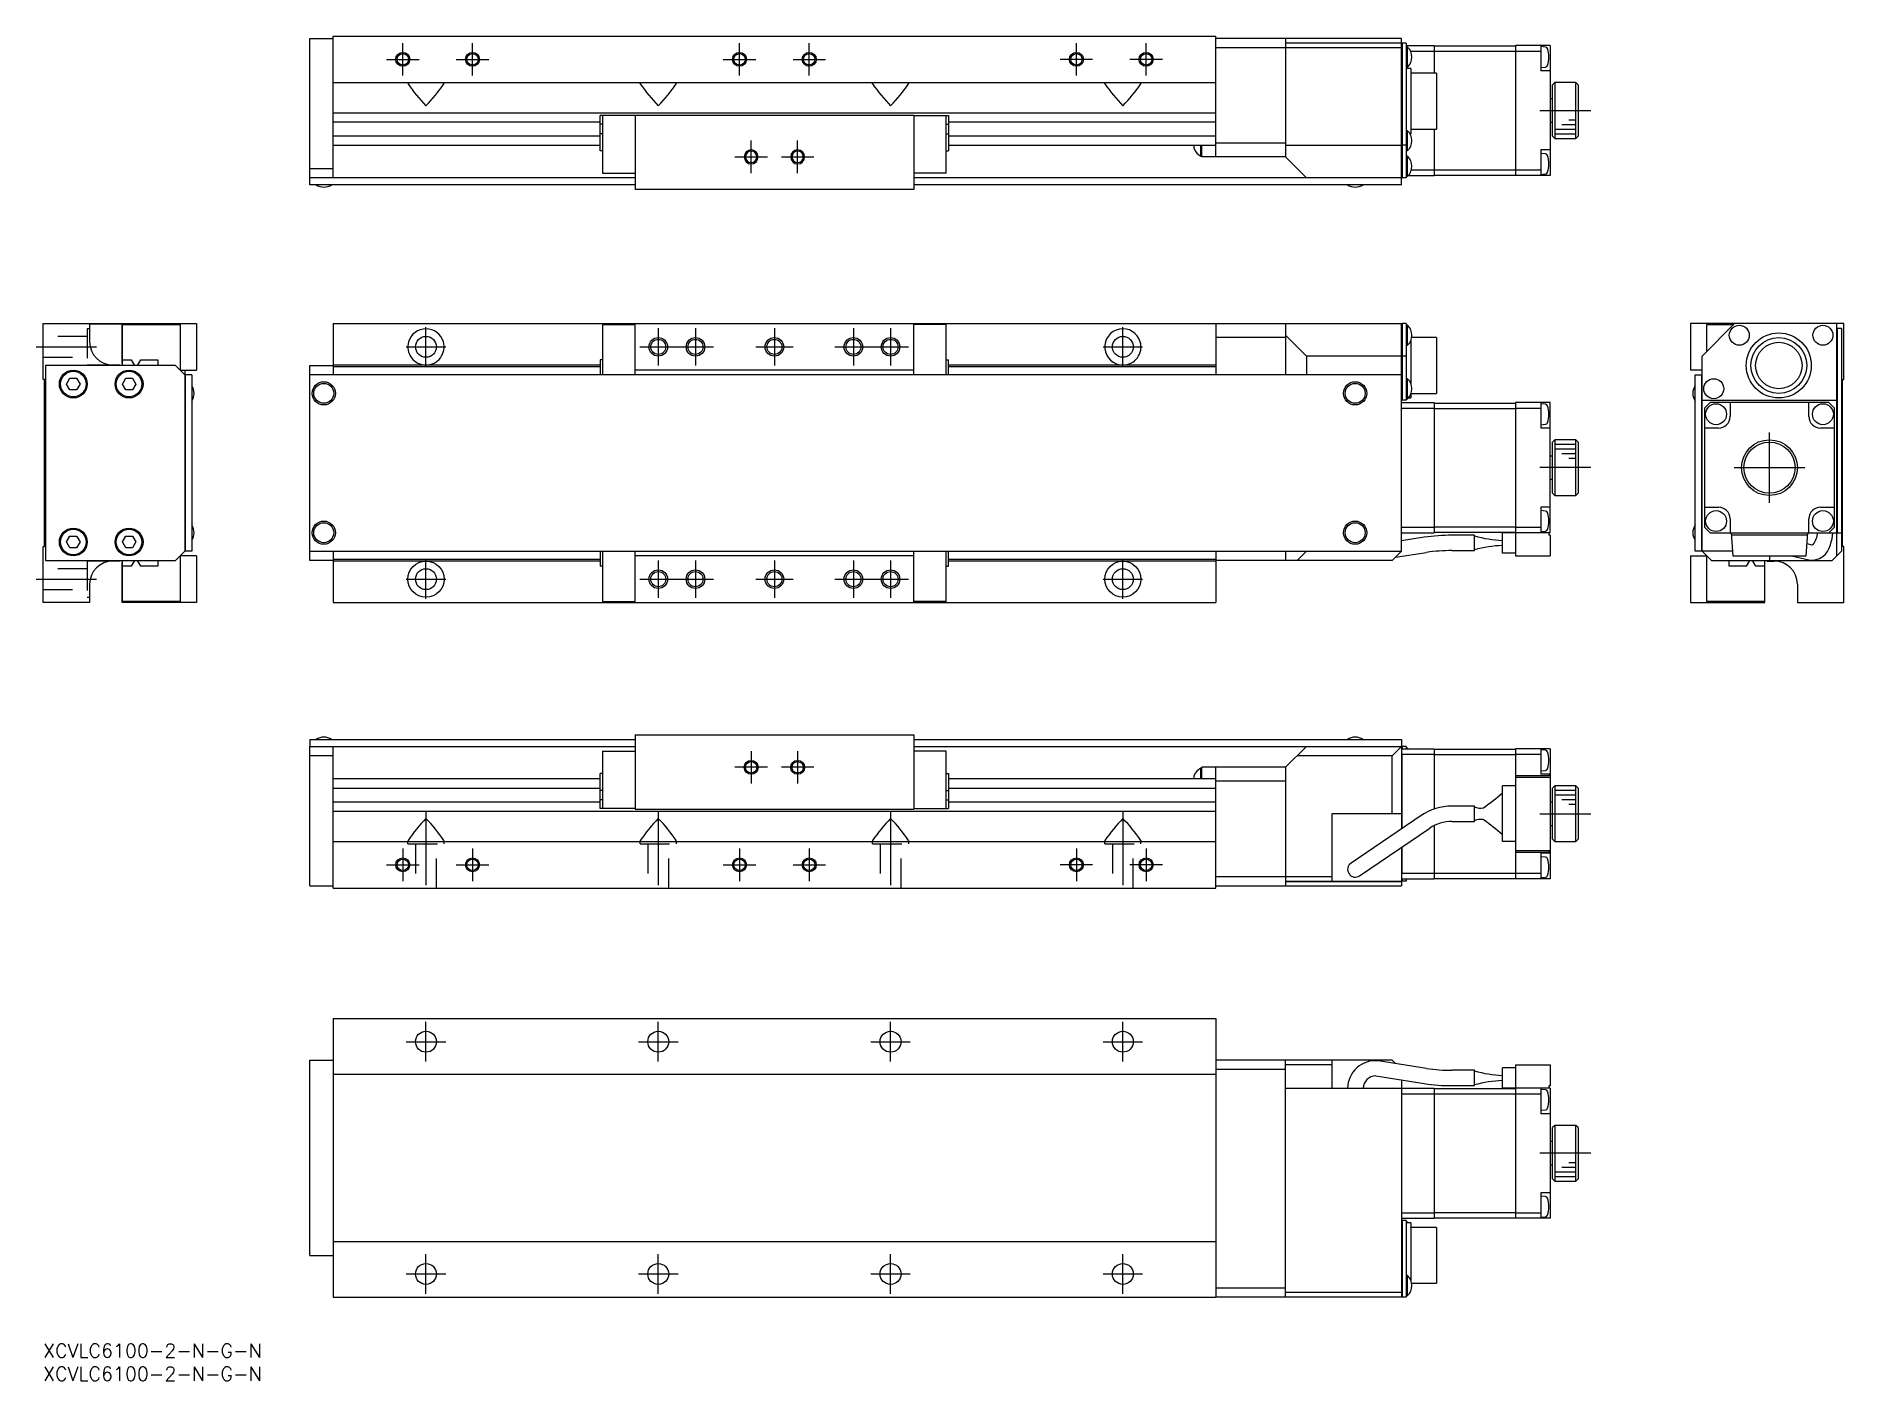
# Model space of a CAD drawing. Extents: x -2 to 388, y -8 to 281.
import ezdxf

# ---------------------------------------------------------------- set-up
doc = ezdxf.new("R2010")
doc.units = 0
doc.header["$LTSCALE"] = 0.5
doc.linetypes.add('CENTER', pattern=[50.8, 31.75, -6.35, 6.35, -6.35])
doc.linetypes.add('DASHED', pattern=[19.05, 12.7, -6.35])
for name, color, linetype in [('MSM_CENTER', 1, 'CENTER'), ('MSM_CONTINUOUS', 7, 'CONTINUOUS'), ('MSM_DASHED', 4, 'DASHED'), ('MSM_NARROW', 5, 'CONTINUOUS'), ('MSM_PART_NUMBER', 7, 'CONTINUOUS')]:
    doc.layers.add(name, color=color, linetype=linetype)
doc.styles.get("Standard").update_dxf_attribs({"font": 'txt.shx', "height": 3, "bigfont": 'bigfont.shx'})

# ---------------------------------------------------------------- blocks, each defined once
blk = doc.blocks.new('*U2')
at = {"layer": 'MSM_PART_NUMBER'}
blk.add_text('XCVLC6100-2-N-G-N', height=3, dxfattribs=at).set_placement((0, -3))
blk = doc.blocks.new('*U3')
at = {"layer": 'MSM_PART_NUMBER'}
blk.add_text('XCVLC6100-2-N-G-N', height=3, dxfattribs=at).set_placement((0, -8))

msp = doc.modelspace()

# ---------------------------------------------------------------- linework, layer by layer
at = {"layer": 'MSM_CENTER'}
for p, q in [((73.91, 276.46), (80.91, 276.46)), ((77.41, 272.96), (77.41, 279.96)), ((88.91, 276.46), (95.91, 276.46)), ((92.41, 272.96), (92.41, 279.96)), ((146.41, 276.46), (153.41, 276.46)), ((149.91, 272.96), (149.91, 279.96)), ((161.41, 276.46), (168.41, 276.46)), ((164.91, 272.96), (164.91, 279.96)), ((225.91, 276.46), (218.91, 276.46)), ((222.41, 272.96), (222.41, 279.96)), ((240.91, 276.46), (233.91, 276.46)), ((237.41, 272.96), (237.41, 279.96)), ((322.19, 265.46), (333.14, 265.46)), ((152.41, 251.96), (152.41, 258.96)), ((162.41, 251.96), (162.41, 258.96)), ((148.91, 255.46), (155.91, 255.46)), ((158.91, 255.46), (165.91, 255.46)), ((82.41, 210.32), (82.41, 218.82)), ((132.41, 218.57), (132.41, 210.57)), ((140.41, 218.57), (140.41, 210.57)), ((157.41, 218.57), (157.41, 210.57)), ((174.41, 218.57), (174.41, 210.57)), ((182.41, 218.57), (182.41, 210.57)), ((232.41, 210.32), (232.41, 218.82)), ((-1.5, 214.57), (11.5, 214.57)), ((78.16, 214.57), (86.66, 214.57)), ((128.41, 214.57), (144.41, 214.57)), ((153.41, 214.57), (161.41, 214.57)), ((170.41, 214.57), (186.41, 214.57)), ((228.16, 214.57), (236.66, 214.57)), ((371.6, 180.97), (371.6, 196.17)), ((333.14, 188.57), (322.19, 188.57)), ((364, 188.57), (379.2, 188.57)), ((82.41, 160.32), (82.41, 168.82)), ((132.41, 168.57), (132.41, 160.57)), ((140.41, 168.57), (140.41, 160.57)), ((157.41, 168.57), (157.41, 160.57)), ((174.41, 168.57), (174.41, 160.57)), ((182.41, 168.57), (182.41, 160.57)), ((232.41, 160.32), (232.41, 168.82)), ((-1.5, 164.57), (11.5, 164.57)), ((78.16, 164.57), (86.66, 164.57)), ((128.41, 164.57), (144.41, 164.57)), ((153.41, 164.57), (161.41, 164.57)), ((170.41, 164.57), (186.41, 164.57)), ((228.16, 164.57), (236.66, 164.57)), ((152.41, 127.57), (152.41, 120.57)), ((162.41, 127.57), (162.41, 120.57)), ((155.91, 124.07), (148.91, 124.07)), ((165.91, 124.07), (158.91, 124.07)), ((82.41, 114.57), (82.41, 96.07)), ((132.41, 114.57), (132.41, 96.07)), ((182.41, 114.57), (182.41, 96.07)), ((232.41, 114.57), (232.41, 96.07)), ((322.19, 114.07), (333.14, 114.07)), ((77.41, 106.57), (77.41, 99.57)), ((92.41, 106.57), (92.41, 99.57)), ((149.91, 106.57), (149.91, 99.57)), ((164.91, 106.57), (164.91, 99.57)), ((222.41, 106.57), (222.41, 99.57)), ((237.41, 106.57), (237.41, 99.57)), ((73.91, 103.07), (80.91, 103.07)), ((88.91, 103.07), (95.91, 103.07)), ((146.41, 103.07), (153.41, 103.07)), ((161.41, 103.07), (168.41, 103.07)), ((225.91, 103.07), (218.91, 103.07)), ((240.91, 103.07), (233.91, 103.07)), ((82.41, 60.75), (82.41, 69.25)), ((132.41, 60.75), (132.41, 69.25)), ((182.41, 60.75), (182.41, 69.25)), ((232.41, 60.75), (232.41, 69.25)), ((78.16, 65), (86.66, 65)), ((128.16, 65), (136.66, 65)), ((178.16, 65), (186.66, 65)), ((228.16, 65), (236.66, 65)), ((333.14, 41), (322.19, 41)), ((82.41, 10.75), (82.41, 19.25)), ((132.41, 10.75), (132.41, 19.25)), ((182.41, 10.75), (182.41, 19.25)), ((232.41, 10.75), (232.41, 19.25)), ((78.16, 15), (86.66, 15)), ((128.16, 15), (136.66, 15)), ((178.16, 15), (186.66, 15)), ((228.16, 15), (236.66, 15))]:
    msp.add_line(p, q, dxfattribs=at)
at = {"layer": 'MSM_CONTINUOUS'}
for p, q in [((57.41, 280.96), (62.41, 280.96)), ((57.41, 250.96), (57.41, 280.96)), ((62.41, 281.46), (252.41, 281.46)), ((62.41, 250.96), (62.41, 281.46)), ((252.41, 255.46), (252.41, 281.46)), ((292.41, 280.96), (252.41, 280.96)), ((267.41, 280.96), (267.41, 255.46)), ((292.41, 280.06), (292.41, 280.96)), ((292.41, 278.96), (252.41, 278.96)), ((292.41, 279.96), (267.41, 279.96)), ((292.41, 280.06), (292.31, 279.96)), ((292.51, 279.96), (292.41, 279.86)), ((292.41, 250.96), (292.41, 279.96)), ((293.41, 279.96), (292.51, 279.96)), ((292.51, 279.96), (292.51, 250.96)), ((293.41, 279.96), (293.41, 250.96)), ((293.41, 279.46), (299.41, 279.46)), ((293.7, 279.11), (293.41, 279.11)), ((293.7, 274.81), (293.7, 279.11)), ((294.32, 278.26), (299.41, 278.26)), ((299.41, 279.46), (299.41, 273.46)), ((299.41, 279.36), (316.91, 279.36)), ((299.41, 278.21), (316.91, 278.21)), ((324.41, 279.46), (316.91, 279.46)), ((316.91, 279.46), (316.91, 251.46)), ((316.91, 278.26), (322.41, 278.26)), ((322.41, 279.46), (322.41, 273.96)), ((323.4, 279.12), (322.41, 279.21)), ((324.41, 279.46), (324.41, 251.46)), ((293.41, 274.81), (293.7, 274.81)), ((294.41, 274.46), (293.41, 274.46)), ((294.41, 274.46), (294.41, 260.46)), ((299.91, 273.46), (294.41, 273.46)), ((299.91, 273.46), (299.91, 261.46)), ((322.41, 274.71), (323.4, 274.79)), ((324.41, 273.96), (322.41, 273.96)), ((62.41, 271.46), (252.41, 271.46)), ((78.67, 271.46), (78.51, 271.33)), ((78.54, 271.2), (78.51, 271.33)), ((86.15, 271.46), (86.31, 271.33)), ((86.28, 271.2), (86.31, 271.33)), ((128.67, 271.46), (128.51, 271.33)), ((128.54, 271.2), (128.51, 271.33)), ((136.15, 271.46), (136.31, 271.33)), ((136.28, 271.2), (136.31, 271.33)), ((178.67, 271.46), (178.51, 271.33)), ((178.54, 271.2), (178.51, 271.33)), ((186.15, 271.46), (186.31, 271.33)), ((186.28, 271.2), (186.31, 271.33)), ((228.67, 271.46), (228.51, 271.33)), ((228.54, 271.2), (228.51, 271.33)), ((236.15, 271.46), (236.31, 271.33)), ((236.28, 271.2), (236.31, 271.33)), ((325.41, 271.46), (324.91, 270.96)), ((324.91, 259.96), (324.91, 270.96)), ((329.91, 271.46), (325.41, 271.46)), ((325.41, 271.46), (325.41, 259.46)), ((330.41, 270.96), (329.91, 271.46)), ((329.91, 259.46), (329.91, 271.46)), ((330.41, 270.96), (330.41, 259.96)), ((62.41, 264.96), (252.41, 264.96)), ((324.91, 267.96), (324.41, 267.96)), ((62.41, 262.99), (119.91, 262.99)), ((119.91, 256.76), (119.91, 264.36)), ((127.41, 264.36), (119.91, 264.36)), ((120.41, 262.48), (119.91, 262.48)), ((120.41, 264.36), (120.41, 251.96)), ((127.41, 264.46), (127.41, 248.46)), ((127.41, 264.46), (187.41, 264.46)), ((187.41, 264.46), (187.41, 248.46)), ((187.41, 264.36), (194.91, 264.36)), ((194.41, 251.96), (194.41, 264.36)), ((194.41, 262.48), (194.91, 262.48)), ((194.91, 264.36), (194.91, 256.76)), ((194.91, 262.99), (252.41, 262.99)), ((293.7, 261.11), (293.41, 261.11)), ((293.7, 256.81), (293.7, 261.11)), ((294.41, 261.46), (299.91, 261.46)), ((299.41, 261.46), (299.41, 251.46)), ((324.41, 262.96), (324.91, 262.96)), ((119.91, 259.92), (62.41, 259.92)), ((62.41, 257.96), (119.91, 257.96)), ((120.41, 260.43), (119.91, 260.43)), ((194.41, 260.43), (194.91, 260.43)), ((252.41, 259.92), (194.91, 259.92)), ((194.91, 257.96), (252.41, 257.96)), ((247.76, 257.24), (247.76, 257.96)), ((249.21, 255.61), (249.21, 257.96)), ((249.41, 255.46), (249.41, 257.96)), ((252.41, 258.46), (267.41, 258.46)), ((267.41, 257.96), (292.41, 257.96)), ((292.41, 258), (292.51, 257.96)), ((293.41, 257.96), (292.51, 257.96)), ((294.21, 260.46), (294.41, 260.46)), ((324.41, 256.96), (322.41, 256.96)), ((322.41, 256.96), (322.41, 251.46)), ((324.91, 259.96), (325.41, 259.46)), ((325.41, 259.46), (329.91, 259.46)), ((329.91, 259.46), (330.41, 259.96)), ((57.41, 252.96), (62.41, 252.96)), ((120.41, 256.76), (119.91, 256.76)), ((194.41, 256.76), (194.91, 256.76)), ((249.21, 255.61), (249.41, 255.61)), ((267.41, 255.46), (249.41, 255.46)), ((267.41, 255.46), (271.91, 250.96)), ((293.41, 256.81), (293.7, 256.81)), ((293.7, 255.61), (293.41, 255.61)), ((293.7, 251.31), (293.7, 255.61)), ((323.4, 256.12), (322.41, 256.21)), ((57.51, 250.96), (57.41, 250.86)), ((127.41, 250.96), (57.41, 250.96)), ((57.41, 249.46), (57.41, 250.86)), ((127.41, 249.46), (57.41, 249.46)), ((120.41, 251.96), (127.41, 251.96)), ((194.41, 251.96), (187.41, 251.96)), ((292.41, 250.96), (187.41, 250.96)), ((292.41, 249.46), (187.41, 249.46)), ((292.41, 250.86), (292.31, 250.96)), ((292.41, 251.06), (292.51, 250.96)), ((292.41, 249.46), (292.41, 250.86)), ((293.41, 250.96), (292.51, 250.96)), ((293.41, 251.31), (293.7, 251.31)), ((293.85, 251.46), (299.41, 251.46)), ((294.5, 252.66), (299.41, 252.66)), ((299.41, 252.7), (316.91, 252.7)), ((299.41, 251.56), (316.91, 251.56)), ((316.91, 252.66), (322.41, 252.66)), ((324.41, 251.46), (316.91, 251.46)), ((322.41, 251.71), (323.4, 251.79)), ((187.41, 248.46), (127.41, 248.46)), ((0, 207.57), (0, 219.57)), ((0, 219.57), (33, 219.57)), ((10, 219.57), (10, 215.67)), ((17, 219.47), (10, 219.47)), ((17, 210.97), (17, 219.57)), ((17.1, 219.37), (29.5, 219.37)), ((17.1, 210.57), (17.1, 219.37)), ((29.5, 219.37), (29.5, 209.57)), ((33, 219.57), (33, 209.57)), ((62.41, 219.57), (292.41, 219.57)), ((62.41, 219.57), (62.41, 208.57)), ((120.41, 219.37), (120.41, 208.57)), ((120.41, 219.37), (127.41, 219.37)), ((127.41, 208.57), (127.41, 219.57)), ((187.41, 208.57), (187.41, 219.57)), ((194.41, 219.37), (187.41, 219.37)), ((194.41, 208.57), (194.41, 219.37)), ((252.41, 219.57), (252.41, 208.57)), ((267.41, 219.57), (267.41, 208.57)), ((292.41, 219.47), (292.51, 219.57)), ((292.41, 170.57), (292.41, 219.57)), ((293.41, 219.57), (292.51, 219.57)), ((292.51, 219.57), (292.51, 203.07)), ((293.41, 219.57), (293.41, 203.07)), ((293.7, 219.22), (293.41, 219.22)), ((293.7, 214.92), (293.7, 219.22)), ((354.6, 219.57), (354.6, 209.57)), ((387.6, 219.57), (354.6, 219.57)), ((364.1, 219.57), (357.1, 212.57)), ((358.1, 219.37), (363.9, 219.37)), ((358.1, 213.57), (358.1, 219.37)), ((386.1, 169.57), (386.1, 219.57)), ((386.1, 218.57), (387.1, 218.57)), ((386.2, 218.57), (386.2, 174.57)), ((387.1, 218.57), (387.1, 170.57)), ((387.6, 207.57), (387.6, 219.57)), ((267.41, 216.57), (252.41, 216.57)), ((267.41, 217.07), (271.91, 212.57)), ((293.41, 214.92), (293.7, 214.92)), ((294.41, 216), (294.41, 206.65)), ((299.91, 216.57), (294.57, 216.57)), ((299.91, 216.57), (299.91, 204.57)), ((28.5, 210.57), (0.5, 210.57)), ((0.5, 210.57), (0.5, 168.57)), ((15, 210.67), (16.5, 210.67)), ((16.5, 210.57), (16.5, 210.67)), ((17.1, 210.97), (17, 210.97)), ((17.1, 211.77), (18.98, 211.77)), ((18.98, 211.77), (19.66, 210.58)), ((20.34, 210.58), (21.02, 211.77)), ((21.02, 211.77), (24.7, 211.77)), ((24.7, 211.77), (24.7, 210.57)), ((30.5, 208.57), (28.5, 210.57)), ((57.41, 210.57), (62.41, 210.57)), ((57.41, 168.57), (57.41, 210.57)), ((62.41, 210.67), (119.91, 210.67)), ((62.41, 210.37), (119.91, 210.37)), ((120.41, 211.77), (119.91, 211.77)), ((119.91, 211.77), (119.91, 208.57)), ((194.41, 211.77), (194.91, 211.77)), ((194.91, 208.57), (194.91, 211.77)), ((194.91, 210.67), (252.41, 210.67)), ((194.91, 210.37), (252.41, 210.37)), ((271.91, 212.57), (271.91, 208.57)), ((292.41, 212.57), (271.91, 212.57)), ((292.41, 212.53), (292.51, 212.57)), ((293.41, 212.57), (292.51, 212.57)), ((357.1, 170.57), (357.1, 212.57)), ((0.3, 207.57), (0, 207.57)), ((0.3, 171.57), (0.3, 207.57)), ((5.06, 206.57), (5.78, 207.82)), ((5.78, 205.32), (5.06, 206.57)), ((5.78, 207.82), (7.22, 207.82)), ((7.22, 207.82), (7.94, 206.57)), ((7.94, 206.57), (7.22, 205.32)), ((17.06, 206.57), (17.78, 207.82)), ((17.78, 205.32), (17.06, 206.57)), ((17.78, 207.82), (19.22, 207.82)), ((19.22, 207.82), (19.94, 206.57)), ((19.94, 206.57), (19.22, 205.32)), ((29.7, 209.57), (33, 209.57)), ((29.7, 209.37), (29.7, 209.57)), ((30.5, 209.57), (30.5, 170.57)), ((32, 208.57), (30.5, 208.57)), ((30.6, 208.57), (30.6, 170.57)), ((32, 208.57), (32, 170.57)), ((292.41, 208.57), (57.41, 208.57)), ((187.41, 209.57), (127.41, 209.57)), ((293.7, 207.72), (293.41, 207.72)), ((293.7, 203.42), (293.7, 207.72)), ((357.1, 209.57), (354.6, 209.57)), ((355.6, 170.57), (355.6, 208.57)), ((355.6, 208.57), (357.1, 208.57)), ((357, 170.57), (357, 208.57)), ((387.3, 207.57), (387.6, 207.57)), ((387.3, 171.57), (387.3, 207.57)), ((7.22, 205.32), (5.78, 205.32)), ((19.22, 205.32), (17.78, 205.32)), ((292.41, 203.17), (292.51, 203.07)), ((292.41, 202.57), (299.41, 202.57)), ((293.41, 203.07), (292.51, 203.07)), ((293.41, 203.42), (293.7, 203.42)), ((293.85, 203.57), (294.41, 203.57)), ((294.41, 204.5), (294.41, 203.57)), ((294.44, 204.57), (299.91, 204.57)), ((299.41, 202.57), (299.41, 174.57)), ((299.41, 202.47), (316.91, 202.47)), ((316.91, 202.57), (316.91, 169.57)), ((324.41, 202.57), (316.91, 202.57)), ((322.41, 202.57), (322.41, 197.07)), ((324.41, 174.57), (324.41, 202.57)), ((357.1, 203.07), (386.1, 203.07)), ((358.8, 202.57), (357.6, 201.37)), ((384.4, 202.57), (358.8, 202.57)), ((363.1, 202.57), (363.1, 199.57)), ((380.1, 199.57), (380.1, 202.57)), ((385.6, 201.37), (384.4, 202.57)), ((292.41, 201.37), (299.41, 201.37)), ((299.41, 201.33), (316.91, 201.33)), ((316.91, 201.37), (322.41, 201.37)), ((323.4, 202.24), (322.41, 202.32)), ((357.6, 201.37), (357.6, 175.77)), ((385.6, 175.77), (385.6, 201.37)), ((322.41, 197.82), (323.4, 197.91)), ((324.41, 197.07), (322.41, 197.07)), ((325.41, 194.57), (324.91, 194.07)), ((325.41, 194.57), (325.41, 182.57)), ((329.91, 194.57), (325.41, 194.57)), ((329.91, 182.57), (329.91, 194.57)), ((330.41, 194.07), (329.91, 194.57)), ((360.6, 197.07), (357.6, 197.07)), ((385.6, 197.07), (382.6, 197.07)), ((324.91, 191.07), (324.41, 191.07)), ((324.91, 183.07), (324.91, 194.07)), ((330.41, 194.07), (330.41, 183.07)), ((324.41, 186.07), (324.91, 186.07)), ((324.91, 183.07), (325.41, 182.57)), ((329.91, 182.57), (330.41, 183.07)), ((324.41, 180.07), (322.41, 180.07)), ((322.41, 180.07), (322.41, 174.57)), ((323.4, 179.24), (322.41, 179.32)), ((325.41, 182.57), (329.91, 182.57)), ((357.6, 180.07), (360.6, 180.07)), ((382.6, 180.07), (385.6, 180.07)), ((292.41, 175.77), (299.41, 175.77)), ((299.41, 175.82), (316.91, 175.82)), ((316.91, 175.77), (322.41, 175.77)), ((357.6, 175.77), (358.8, 174.57)), ((363.1, 177.57), (363.1, 174.57)), ((380.1, 174.57), (380.1, 177.57)), ((384.4, 174.57), (385.6, 175.77)), ((0, 159.57), (0, 171.57)), ((0, 171.57), (0.3, 171.57)), ((5.06, 172.57), (5.78, 173.82)), ((5.78, 171.32), (5.06, 172.57)), ((5.78, 173.82), (7.22, 173.82)), ((7.22, 171.32), (5.78, 171.32)), ((7.22, 173.82), (7.94, 172.57)), ((7.94, 172.57), (7.22, 171.32)), ((17.06, 172.57), (17.78, 173.82)), ((17.78, 171.32), (17.06, 172.57)), ((17.78, 173.82), (19.22, 173.82)), ((19.22, 171.32), (17.78, 171.32)), ((19.22, 173.82), (19.94, 172.57)), ((19.94, 172.57), (19.22, 171.32)), ((292.41, 174.67), (292.51, 174.57)), ((297.28, 173.6), (292.41, 172.83)), ((292.51, 174.57), (299.41, 174.57)), ((299.41, 174.67), (316.91, 174.67)), ((308.11, 174.02), (303.25, 174.02)), ((308.11, 170.72), (308.11, 174.02)), ((314.11, 170.17), (314.11, 174.57)), ((324.41, 174.57), (314.11, 174.57)), ((322.41, 174.82), (323.4, 174.91)), ((324.11, 174.57), (324.11, 174.07)), ((324.41, 174.07), (324.11, 174.07)), ((324.41, 174.07), (324.41, 169.57)), ((358.8, 174.57), (386.1, 174.57)), ((363.35, 174.57), (363.7, 169.57)), ((379.82, 174.07), (363.39, 174.07)), ((379.5, 169.57), (379.85, 174.57)), ((380.81, 171.92), (379.69, 172.18)), ((380.87, 171.96), (380.79, 171.92)), ((380.97, 172.04), (380.87, 171.96)), ((386.2, 174.57), (386.1, 174.67)), ((386.2, 174.57), (387.1, 174.57)), ((387.6, 171.57), (387.3, 171.57)), ((387.6, 159.57), (387.6, 171.57)), ((0.5, 168.57), (28.5, 168.57)), ((16.5, 168.47), (15, 168.47)), ((16.5, 168.47), (16.5, 168.57)), ((17, 159.57), (17, 168.17)), ((17, 168.17), (17.1, 168.17)), ((17.1, 159.77), (17.1, 168.57)), ((18.98, 167.37), (17.1, 167.37)), ((19.66, 168.57), (18.98, 167.37)), ((21.02, 167.37), (20.34, 168.57)), ((24.7, 167.37), (21.02, 167.37)), ((24.7, 168.57), (24.7, 167.37)), ((28.5, 168.57), (30.5, 170.57)), ((29.5, 169.57), (29.5, 159.77)), ((29.7, 169.57), (29.7, 169.77)), ((33, 169.57), (29.7, 169.57)), ((32, 170.57), (30.5, 170.57)), ((33, 169.57), (33, 159.57)), ((57.41, 170.57), (292.41, 170.57)), ((62.41, 168.57), (57.41, 168.57)), ((62.41, 170.57), (62.41, 159.57)), ((119.91, 168.77), (62.41, 168.77)), ((119.91, 168.47), (62.41, 168.47)), ((119.91, 170.57), (119.91, 167.37)), ((120.41, 167.37), (119.91, 167.37)), ((120.41, 170.57), (120.41, 159.77)), ((127.41, 159.57), (127.41, 170.57)), ((187.41, 169.57), (127.41, 169.57)), ((187.41, 159.57), (187.41, 170.57)), ((194.41, 159.77), (194.41, 170.57)), ((194.41, 167.37), (194.91, 167.37)), ((194.91, 167.37), (194.91, 170.57)), ((252.41, 168.77), (194.91, 168.77)), ((252.41, 168.47), (194.91, 168.47)), ((252.41, 170.57), (252.41, 159.57)), ((290.41, 168.57), (252.41, 168.57)), ((267.41, 170.57), (267.41, 168.57)), ((271.91, 170.57), (269.91, 168.57)), ((290.41, 168.57), (292.41, 170.57)), ((291.12, 169.28), (297.8, 170.34)), ((303.25, 170.72), (308.11, 170.72)), ((316.91, 170.17), (314.11, 170.17)), ((316.91, 169.57), (324.41, 169.57)), ((354.6, 169.57), (354.6, 159.57)), ((354.6, 169.57), (357.9, 169.57)), ((363.63, 170.57), (355.6, 170.57)), ((359.1, 168.57), (357.1, 170.57)), ((357.9, 169.57), (357.9, 169.77)), ((358.1, 159.77), (358.1, 169.57)), ((359.1, 168.57), (385.1, 168.57)), ((362.9, 167.37), (362.9, 168.57)), ((366.58, 167.37), (362.9, 167.37)), ((363.7, 169.57), (379.5, 169.57)), ((367.27, 168.57), (366.58, 167.37)), ((368.63, 167.37), (367.94, 168.57)), ((370.5, 167.37), (368.63, 167.37)), ((370.5, 168.57), (370.5, 159.77)), ((370.6, 168.17), (370.5, 168.17)), ((370.6, 159.57), (370.6, 168.17)), ((371.1, 168.47), (371.1, 168.57)), ((371.1, 168.47), (372.6, 168.47)), ((371.6, 169.57), (371.6, 168.57)), ((376.34, 169.57), (380.06, 168.71)), ((380.06, 168.71), (380.07, 168.7)), ((385.1, 168.57), (387.1, 170.57)), ((10, 163.47), (10, 159.57)), ((377.6, 163.47), (377.6, 159.57)), ((10, 159.57), (0, 159.57)), ((33, 159.57), (17, 159.57)), ((29.5, 159.77), (17.1, 159.77)), ((62.41, 159.57), (252.41, 159.57)), ((120.41, 159.77), (127.41, 159.77)), ((194.41, 159.77), (187.41, 159.77)), ((354.6, 159.57), (370.6, 159.57)), ((370.5, 159.77), (358.1, 159.77)), ((377.6, 159.57), (387.6, 159.57)), ((57.41, 130.07), (57.41, 128.67)), ((57.41, 130.07), (127.41, 130.07)), ((57.41, 128.67), (57.51, 128.57)), ((57.41, 128.57), (127.41, 128.57)), ((57.41, 98.57), (57.41, 128.57)), ((62.41, 98.07), (62.41, 128.57)), ((127.41, 131.07), (127.41, 115.07)), ((127.41, 131.07), (187.41, 131.07)), ((187.41, 131.07), (187.41, 115.07)), ((187.41, 130.07), (292.41, 130.07)), ((187.41, 128.57), (292.41, 128.57)), ((271.91, 128.57), (267.41, 124.07)), ((290.41, 126.57), (292.41, 128.57)), ((292.31, 128.57), (292.41, 128.67)), ((292.41, 130.07), (292.41, 128.67)), ((292.41, 128.47), (292.51, 128.57)), ((292.41, 128.57), (292.41, 110.84)), ((292.51, 128.57), (292.51, 128.07)), ((293.41, 128.57), (292.51, 128.57)), ((293.41, 128.57), (293.41, 128.07)), ((62.41, 126.57), (57.41, 126.57)), ((120.41, 127.57), (120.41, 115.17)), ((120.41, 127.57), (127.41, 127.57)), ((194.41, 127.57), (187.41, 127.57)), ((194.41, 115.17), (194.41, 127.57)), ((290.41, 126.57), (269.91, 126.57)), ((290.41, 114.07), (290.41, 126.57)), ((292.41, 128.07), (299.41, 128.07)), ((292.41, 126.97), (292.51, 126.87)), ((292.51, 126.87), (299.41, 126.87)), ((292.51, 110.91), (292.51, 126.87)), ((293.7, 128.22), (293.41, 128.22)), ((293.7, 128.07), (293.7, 128.22)), ((299.41, 128.07), (299.41, 115.08)), ((299.41, 127.97), (316.91, 127.97)), ((299.41, 126.82), (316.91, 126.82)), ((324.41, 128.07), (316.91, 128.07)), ((316.91, 128.07), (316.91, 100.07)), ((316.91, 126.87), (322.41, 126.87)), ((322.41, 128.07), (322.41, 122.57)), ((323.4, 127.73), (322.41, 127.82)), ((324.41, 128.07), (324.41, 100.07)), ((119.91, 121.57), (62.41, 121.57)), ((120.41, 122.77), (119.91, 122.77)), ((119.91, 115.17), (119.91, 122.77)), ((194.41, 122.77), (194.91, 122.77)), ((194.91, 122.77), (194.91, 115.17)), ((252.41, 121.57), (194.91, 121.57)), ((247.76, 121.57), (247.76, 122.29)), ((249.21, 121.57), (249.21, 123.92)), ((249.41, 123.92), (249.21, 123.92)), ((267.41, 124.07), (249.41, 124.07)), ((249.41, 121.57), (249.41, 124.07)), ((252.41, 98.07), (252.41, 124.07)), ((267.41, 121.07), (252.51, 121.07)), ((267.41, 124.07), (267.41, 98.57)), ((316.91, 122.32), (324.11, 122.32)), ((316.91, 121.97), (324.41, 121.97)), ((322.41, 123.32), (323.4, 123.4)), ((324.41, 122.57), (322.41, 122.57)), ((324.11, 122.32), (324.11, 122.28)), ((324.41, 122.28), (324.11, 122.28)), ((62.41, 119.6), (119.91, 119.6)), ((120.41, 119.09), (119.91, 119.09)), ((120.41, 117.04), (119.91, 117.04)), ((194.41, 119.09), (194.91, 119.09)), ((194.41, 117.04), (194.91, 117.04)), ((194.91, 119.6), (252.41, 119.6)), ((314.11, 108.07), (314.11, 120.07)), ((316.91, 120.07), (314.11, 120.07)), ((325.41, 120.07), (324.91, 119.57)), ((324.91, 108.57), (324.91, 119.57)), ((325.41, 120.07), (325.41, 108.07)), ((329.91, 120.07), (325.41, 120.07)), ((329.91, 108.07), (329.91, 120.07)), ((330.41, 119.57), (329.91, 120.07)), ((330.41, 119.57), (330.41, 108.57)), ((119.91, 116.53), (62.41, 116.53)), ((252.41, 114.57), (62.41, 114.57)), ((127.41, 115.17), (119.91, 115.17)), ((127.41, 115.07), (187.41, 115.07)), ((187.41, 115.17), (194.91, 115.17)), ((252.41, 116.53), (194.91, 116.53)), ((277.41, 114.07), (277.41, 99.57)), ((292.41, 114.07), (277.41, 114.07)), ((296.61, 113.69), (281.53, 103.46)), ((308.11, 115.72), (303.25, 115.72)), ((308.11, 112.42), (308.11, 115.72)), ((324.91, 116.57), (324.41, 116.57)), ((283.38, 100.73), (298.46, 110.95)), ((299.41, 111.51), (299.41, 100.07)), ((303.25, 112.42), (308.11, 112.42)), ((309.97, 112.81), (310.06, 112.77)), ((324.41, 111.57), (324.91, 111.57)), ((62.41, 108.07), (252.41, 108.07)), ((78.54, 108.32), (78.51, 108.19)), ((78.67, 108.07), (78.51, 108.19)), ((86.15, 108.07), (86.31, 108.19)), ((86.28, 108.32), (86.31, 108.19)), ((128.54, 108.32), (128.51, 108.19)), ((128.67, 108.07), (128.51, 108.19)), ((136.15, 108.07), (136.31, 108.19)), ((136.28, 108.32), (136.31, 108.19)), ((178.54, 108.32), (178.51, 108.19)), ((178.67, 108.07), (178.51, 108.19)), ((186.15, 108.07), (186.31, 108.19)), ((186.28, 108.32), (186.31, 108.19)), ((228.54, 108.32), (228.51, 108.19)), ((228.67, 108.07), (228.51, 108.19)), ((236.15, 108.07), (236.31, 108.19)), ((236.28, 108.32), (236.31, 108.19)), ((292.41, 106.85), (292.41, 99.57)), ((292.51, 101.27), (292.51, 106.92)), ((316.91, 108.07), (314.11, 108.07)), ((316.91, 106.17), (324.41, 106.17)), ((316.91, 105.82), (324.11, 105.82)), ((324.41, 105.57), (322.41, 105.57)), ((322.41, 105.57), (322.41, 100.07)), ((324.41, 105.85), (324.11, 105.85)), ((324.11, 105.85), (324.11, 105.82)), ((324.91, 108.57), (325.41, 108.07)), ((325.41, 108.07), (329.91, 108.07)), ((329.91, 108.07), (330.41, 108.57)), ((292.51, 101.27), (292.41, 101.17)), ((292.51, 101.27), (299.41, 101.27)), ((299.41, 101.31), (316.91, 101.31)), ((316.91, 101.27), (322.41, 101.27)), ((323.4, 104.73), (322.41, 104.82)), ((57.41, 98.57), (62.41, 98.57)), ((62.41, 98.07), (252.41, 98.07)), ((252.51, 100.57), (252.41, 100.47)), ((252.41, 98.57), (292.41, 98.57)), ((252.51, 100.57), (277.41, 100.57)), ((267.41, 99.57), (292.41, 99.57)), ((267.41, 99.47), (292.41, 99.47)), ((292.41, 99.47), (292.31, 99.57)), ((292.41, 100.07), (299.41, 100.07)), ((292.51, 99.57), (292.41, 99.67)), ((292.41, 99.47), (292.41, 98.57)), ((292.51, 100.07), (292.51, 99.57)), ((293.41, 99.57), (292.51, 99.57)), ((293.41, 100.07), (293.41, 99.57)), ((299.41, 100.17), (316.91, 100.17)), ((324.41, 100.07), (316.91, 100.07)), ((322.41, 100.32), (323.4, 100.4)), ((62.41, 70), (252.41, 70)), ((62.41, 70), (62.41, 10)), ((252.41, 70), (252.41, 10)), ((57.41, 61), (62.41, 61)), ((57.41, 19), (57.41, 61)), ((252.51, 61), (252.41, 60.9)), ((267.41, 59), (252.41, 59)), ((290.41, 61), (252.51, 61)), ((267.41, 10), (267.41, 61)), ((277.41, 60), (267.41, 60)), ((277.41, 61), (277.41, 55)), ((297.8, 59.24), (287.35, 60.89)), ((291.12, 60.29), (290.41, 61)), ((308.11, 58.85), (303.25, 58.85)), ((308.11, 55.55), (308.11, 58.85)), ((314.11, 55), (314.11, 59.4)), ((316.91, 59.4), (314.11, 59.4)), ((316.91, 60), (324.41, 60)), ((316.91, 60), (316.91, 27)), ((324.41, 60), (324.41, 55.5)), ((62.41, 58), (252.41, 58)), ((267.41, 55), (292.41, 55)), ((286.83, 57.63), (297.28, 55.98)), ((292.41, 56.75), (292.41, 10)), ((292.51, 55), (292.41, 54.9)), ((292.51, 55), (299.41, 55)), ((299.41, 55), (299.41, 27)), ((299.41, 54.9), (316.91, 54.9)), ((303.25, 55.55), (308.11, 55.55)), ((324.41, 55), (314.11, 55)), ((322.41, 55), (322.41, 49.5)), ((323.4, 54.66), (322.41, 54.75)), ((324.41, 55.5), (324.11, 55.5)), ((324.11, 55.5), (324.11, 55)), ((324.41, 55), (324.41, 27)), ((292.41, 53.8), (299.41, 53.8)), ((299.41, 53.76), (316.91, 53.76)), ((316.91, 53.8), (322.41, 53.8)), ((322.41, 50.25), (323.4, 50.34)), ((324.41, 49.5), (322.41, 49.5)), ((325.41, 47), (324.91, 46.5)), ((325.41, 47), (325.41, 35)), ((329.91, 47), (325.41, 47)), ((329.91, 35), (329.91, 47)), ((330.41, 46.5), (329.91, 47)), ((324.91, 43.5), (324.41, 43.5)), ((324.91, 35.5), (324.91, 46.5)), ((330.41, 46.5), (330.41, 35.5)), ((324.41, 38.5), (324.91, 38.5)), ((324.91, 35.5), (325.41, 35)), ((329.91, 35), (330.41, 35.5)), ((324.41, 32.5), (322.41, 32.5)), ((322.41, 32.5), (322.41, 27)), ((323.4, 31.66), (322.41, 31.75)), ((325.41, 35), (329.91, 35)), ((292.41, 28.2), (299.41, 28.2)), ((299.41, 28.24), (316.91, 28.24)), ((316.91, 28.2), (322.41, 28.2)), ((322.41, 27.25), (323.4, 27.34)), ((292.41, 27), (299.41, 27)), ((292.51, 26.5), (292.41, 26.4)), ((292.51, 26.5), (292.51, 10)), ((293.41, 26.5), (292.51, 26.5)), ((293.41, 26.5), (293.41, 10)), ((293.7, 26.15), (293.41, 26.15)), ((294.41, 26), (293.41, 26)), ((293.7, 26), (293.7, 26.15)), ((294.41, 26), (294.41, 13.58)), ((299.91, 25), (294.41, 25)), ((299.41, 27.1), (316.91, 27.1)), ((299.91, 25), (299.91, 13)), ((324.41, 27), (316.91, 27)), ((62.41, 22), (252.41, 22)), ((57.41, 19), (62.41, 19)), ((252.41, 12), (267.41, 12)), ((293.7, 14.65), (293.41, 14.65)), ((293.7, 10.35), (293.7, 14.65)), ((294.57, 13), (299.91, 13)), ((62.41, 10), (252.41, 10)), ((252.41, 10.1), (252.51, 10)), ((292.41, 10), (252.51, 10)), ((292.41, 11), (267.41, 11)), ((292.51, 10), (292.41, 10.1)), ((293.41, 10), (292.51, 10)), ((293.41, 10.35), (293.7, 10.35))]:
    msp.add_line(p, q, dxfattribs=at)
for centre, radius in [((77.41, 276.46), 1.23), ((92.41, 276.46), 1.23), ((149.91, 276.46), 1.23), ((164.91, 276.46), 1.23), ((222.41, 276.46), 1.23), ((237.41, 276.46), 1.23), ((365.1, 217.07), 2.15), ((383.1, 217.07), 2.15), ((82.41, 214.57), 2.25), ((132.41, 214.57), 1.62), ((140.41, 214.57), 1.62), ((157.41, 214.57), 1.62), ((174.41, 214.57), 1.62), ((182.41, 214.57), 1.62), ((232.41, 214.57), 2.25), ((373.6, 210.57), 7), ((373.6, 210.57), 6), ((373.6, 210.57), 5), ((6.5, 206.57), 3), ((6.5, 206.57), 2.75), ((18.5, 206.57), 3), ((18.5, 206.57), 2.75), ((60.41, 204.57), 2.5), ((60.41, 204.57), 2.15), ((282.41, 204.57), 2.5), ((282.41, 204.57), 2.15), ((359.6, 205.57), 2.15), ((360.1, 200.07), 2.25), ((383.1, 200.07), 2.25), ((371.6, 188.57), 6), ((371.6, 188.57), 5.5), ((360.1, 177.07), 2.25), ((383.1, 177.07), 2.25), ((6.5, 172.57), 3), ((6.5, 172.57), 2.75), ((18.5, 172.57), 3), ((18.5, 172.57), 2.75), ((60.41, 174.57), 2.5), ((60.41, 174.57), 2.15), ((282.41, 174.57), 2.5), ((282.41, 174.57), 2.15), ((82.41, 164.57), 3.9), ((232.41, 164.57), 3.9), ((82.41, 164.57), 2.25), ((132.41, 164.57), 1.62), ((140.41, 164.57), 1.62), ((157.41, 164.57), 1.62), ((174.41, 164.57), 1.62), ((182.41, 164.57), 1.62), ((232.41, 164.57), 2.25), ((152.41, 124.07), 1.23), ((162.41, 124.07), 1.23), ((77.41, 103.07), 1.23), ((92.41, 103.07), 1.23), ((149.91, 103.07), 1.23), ((164.91, 103.07), 1.23), ((222.41, 103.07), 1.23), ((237.41, 103.07), 1.23), ((82.41, 65), 2.25), ((132.41, 65), 2.25), ((182.41, 65), 2.25), ((232.41, 65), 2.25), ((82.41, 15), 2.25), ((132.41, 15), 2.25), ((182.41, 15), 2.25), ((232.41, 15), 2.25)]:
    msp.add_circle(centre, radius, dxfattribs=at)
at = {"layer": 'MSM_CONTINUOUS', "extrusion": (0, 0, -1)}
for centre in [(-152.41, 255.46), (-162.41, 255.46)]:
    msp.add_circle(centre, 1.23, dxfattribs=at)
at = {"layer": 'MSM_CONTINUOUS'}
for centre, radius, start, end in [((291.61, 276.96), 3, 314.22, 45.78), ((323.35, 278.62), 0.5, 17.6292, 85), ((318.11, 276.96), 6, 342.3708, 17.6292), ((323.35, 275.29), 0.5, 275, 342.3708), ((108.44, 291.64), 36.22, 214.3615, 224.0577), ((56.38, 291.64), 36.22, 315.9423, 325.6385), ((158.44, 291.64), 36.22, 214.3615, 224.0577), ((106.38, 291.64), 36.22, 315.9423, 325.6385), ((208.44, 291.64), 36.22, 214.3615, 224.0577), ((156.38, 291.64), 36.22, 315.9423, 325.6385), ((258.44, 291.64), 36.22, 214.3615, 224.0577), ((206.38, 291.64), 36.22, 315.9423, 325.6385), ((291.61, 258.96), 3, 314.22, 45.78), ((250.77, 258.46), 3.25, 202.061, 241.2734), ((291.61, 253.46), 3, 314.22, 45.78), ((323.35, 255.62), 0.5, 17.6292, 85), ((318.11, 253.96), 6, 342.3708, 17.6292), ((60.41, 251.96), 3, 236.4427, 303.5573), ((282.41, 251.96), 3, 236.4427, 303.5573), ((323.35, 252.29), 0.5, 275, 342.3708), ((82.41, 214.57), 3.9, 16.3827, 163.6173), ((232.41, 214.57), 3.9, 16.3827, 270), ((291.61, 217.07), 3, 314.22, 45.78), ((15, 215.67), 5, 180, 270), ((82.41, 214.57), 3.9, 163.6174, 270), ((82.41, 214.57), 3.9, 270, 16.3827), ((232.41, 214.57), 3.9, 270, 16.3826), ((29.5, 204.57), 3, 326.4427, 33.5573), ((291.61, 205.57), 3, 314.22, 45.78), ((358.1, 204.57), 3, 146.4427, 213.5573), ((323.35, 201.74), 0.5, 17.6292, 85), ((318.11, 200.07), 6, 342.3708, 17.6292), ((360.6, 199.57), 2.5, 270, 0), ((382.6, 199.57), 2.5, 180, 270), ((323.35, 198.41), 0.5, 275, 342.3708), ((323.35, 178.74), 0.5, 17.6292, 85), ((360.6, 177.57), 2.5, 0, 90), ((382.6, 177.57), 2.5, 90, 180), ((29.5, 174.57), 3, 326.4427, 33.5573), ((323.35, 175.41), 0.5, 275, 342.3708), ((318.11, 177.07), 6, 342.3708, 17.6292), ((358.1, 174.57), 3, 146.4427, 213.5573), ((303.06, 134.82), 39.2, 89.7178, 98.4755), ((315.26, 199.81), 26.91, 254.5954, 267.5566), ((315.53, 143.24), 28.62, 92.8322, 105.0159), ((380.64, 172.8), 4.14, 262.4446, 348.6833), ((377.56, 174.77), 4.37, 321.3798, 357.4338), ((375.8, 175.15), 9.45, 340.4373, 356.4987), ((15, 163.47), 5, 90, 180), ((303.04, 135.06), 35.66, 89.6613, 98.4567), ((372.6, 163.47), 5, 0, 90), ((60.41, 127.57), 3, 56.4427, 123.5573), ((282.41, 127.57), 3, 56.4427, 123.5573), ((291.61, 126.07), 3, 41.8103, 45.78), ((323.35, 127.23), 0.5, 17.6292, 85), ((318.11, 125.57), 6, 342.3708, 17.6292), ((250.77, 121.07), 3.25, 118.7266, 157.939), ((323.35, 123.9), 0.5, 275, 342.3708), ((282.08, 155.09), 48.58, 305.093, 311.2478), ((108.44, 87.88), 36.22, 135.9423, 145.6385), ((56.38, 87.88), 36.22, 34.3615, 44.0577), ((158.44, 87.88), 36.22, 135.9423, 145.6385), ((106.38, 87.88), 36.22, 34.3615, 44.0577), ((208.44, 87.88), 36.22, 135.9423, 145.6385), ((156.38, 87.88), 36.22, 34.3615, 44.0577), ((258.44, 87.88), 36.22, 135.9423, 145.6385), ((206.38, 87.88), 36.22, 34.3615, 44.0577), ((303.24, 103.88), 11.84, 89.9509, 124.0564), ((309.38, 118.25), 2.97, 244.6953, 282.2258), ((309.42, 109.64), 3.21, 80.2787, 114.1179), ((303.24, 103.88), 8.54, 89.9287, 124.0288), ((274.76, 63.89), 60.29, 49.2516, 54.1616), ((282.45, 102.08), 1.65, 123.8333, 216.0093), ((323.35, 104.23), 0.5, 17.6292, 85), ((318.11, 102.57), 6, 342.3708, 17.6292), ((282.44, 102.09), 1.66, 216.3601, 304.4313), ((323.35, 100.9), 0.5, 275, 342.3708), ((286.78, 54.93), 5.99, 84.6051, 179.3043), ((303.07, 94.99), 36.14, 261.6013, 270.2806), ((315.53, 86.34), 28.62, 254.9841, 267.1678), ((286.85, 54.9), 2.73, 90.4075, 177.8443), ((303.07, 94.9), 39.35, 261.5412, 270.2655), ((315.57, 27.79), 28.89, 92.8902, 104.9579), ((323.35, 54.17), 0.5, 17.6292, 85), ((323.35, 50.83), 0.5, 275, 342.3708), ((318.11, 52.5), 6, 342.3708, 17.6292), ((323.35, 31.17), 0.5, 17.6292, 85), ((318.11, 29.5), 6, 342.3708, 17.6292), ((323.35, 27.83), 0.5, 275, 342.3708), ((291.61, 24), 3, 41.8103, 45.78), ((291.61, 24), 3, 19.4712, 21.0395), ((291.61, 12.5), 3, 314.22, 45.78)]:
    msp.add_arc(centre, radius, start, end, dxfattribs=at)
at = {"layer": 'MSM_DASHED'}
for p, q in [((9.5, 218.47), (9.5, 210.67)), ((10, 218.47), (9.5, 218.47)), ((9.5, 216.82), (0, 216.82)), ((0, 212.32), (9.5, 212.32)), ((9.5, 210.67), (15, 210.67)), ((9.5, 168.47), (9.5, 160.67)), ((15, 168.47), (9.5, 168.47)), ((9.5, 166.82), (0, 166.82)), ((0, 162.32), (9.5, 162.32)), ((9.5, 160.67), (10, 160.67)), ((78.51, 107.57), (78.51, 108.19)), ((78.51, 107.57), (86.31, 107.57)), ((80.16, 107.57), (80.16, 98.07)), ((84.66, 98.07), (84.66, 107.57)), ((86.31, 107.57), (86.31, 108.19)), ((128.51, 107.57), (128.51, 108.19)), ((128.51, 107.57), (136.31, 107.57)), ((130.16, 107.57), (130.16, 98.07)), ((134.66, 98.07), (134.66, 107.57)), ((136.31, 107.57), (136.31, 108.19)), ((178.51, 107.57), (178.51, 108.19)), ((178.51, 107.57), (186.31, 107.57)), ((180.16, 107.57), (180.16, 98.07)), ((184.66, 98.07), (184.66, 107.57)), ((186.31, 107.57), (186.31, 108.19)), ((228.51, 107.57), (228.51, 108.19)), ((228.51, 107.57), (236.31, 107.57)), ((230.16, 107.57), (230.16, 98.07)), ((234.66, 98.07), (234.66, 107.57)), ((236.31, 107.57), (236.31, 108.19))]:
    msp.add_line(p, q, dxfattribs=at)
at = {"layer": 'MSM_NARROW'}
for p, q in [((325.41, 261.46), (329.91, 261.46)), ((326.91, 262.46), (329.91, 262.46)), ((328.41, 263.46), (329.91, 263.46)), ((325.41, 260.46), (329.91, 260.46)), ((329.91, 193.57), (325.41, 193.57)), ((329.91, 192.57), (325.41, 192.57)), ((329.91, 191.57), (326.91, 191.57)), ((329.91, 190.57), (328.41, 190.57)), ((329.91, 119.07), (325.41, 119.07)), ((329.91, 118.07), (325.41, 118.07)), ((329.91, 117.07), (326.91, 117.07)), ((329.91, 116.07), (328.41, 116.07)), ((328.41, 39), (329.91, 39)), ((325.41, 37), (329.91, 37)), ((325.41, 36), (329.91, 36)), ((326.91, 38), (329.91, 38))]:
    msp.add_line(p, q, dxfattribs=at)
for centre, radius in [((77.41, 276.46), 1.5), ((92.41, 276.46), 1.5), ((149.91, 276.46), 1.5), ((164.91, 276.46), 1.5), ((222.41, 276.46), 1.5), ((237.41, 276.46), 1.5), ((132.41, 214.57), 2), ((140.41, 214.57), 2), ((157.41, 214.57), 2), ((174.41, 214.57), 2), ((182.41, 214.57), 2), ((132.41, 164.57), 2), ((140.41, 164.57), 2), ((157.41, 164.57), 2), ((174.41, 164.57), 2), ((182.41, 164.57), 2), ((152.41, 124.07), 1.5), ((162.41, 124.07), 1.5), ((77.41, 103.07), 1.5), ((92.41, 103.07), 1.5), ((149.91, 103.07), 1.5), ((164.91, 103.07), 1.5), ((222.41, 103.07), 1.5), ((237.41, 103.07), 1.5)]:
    msp.add_circle(centre, radius, dxfattribs=at)
at = {"layer": 'MSM_NARROW', "extrusion": (0, 0, -1)}
for centre in [(-152.41, 255.46), (-162.41, 255.46)]:
    msp.add_circle(centre, 1.5, dxfattribs=at)

# ---------------------------------------------------------------- block references
at = {"layer": 'MSM_CONTINUOUS'}
for name in ['*U2', '*U3']:
    msp.add_blockref(name, (0, 0), dxfattribs=at)

doc.saveas('drawing.dxf')
